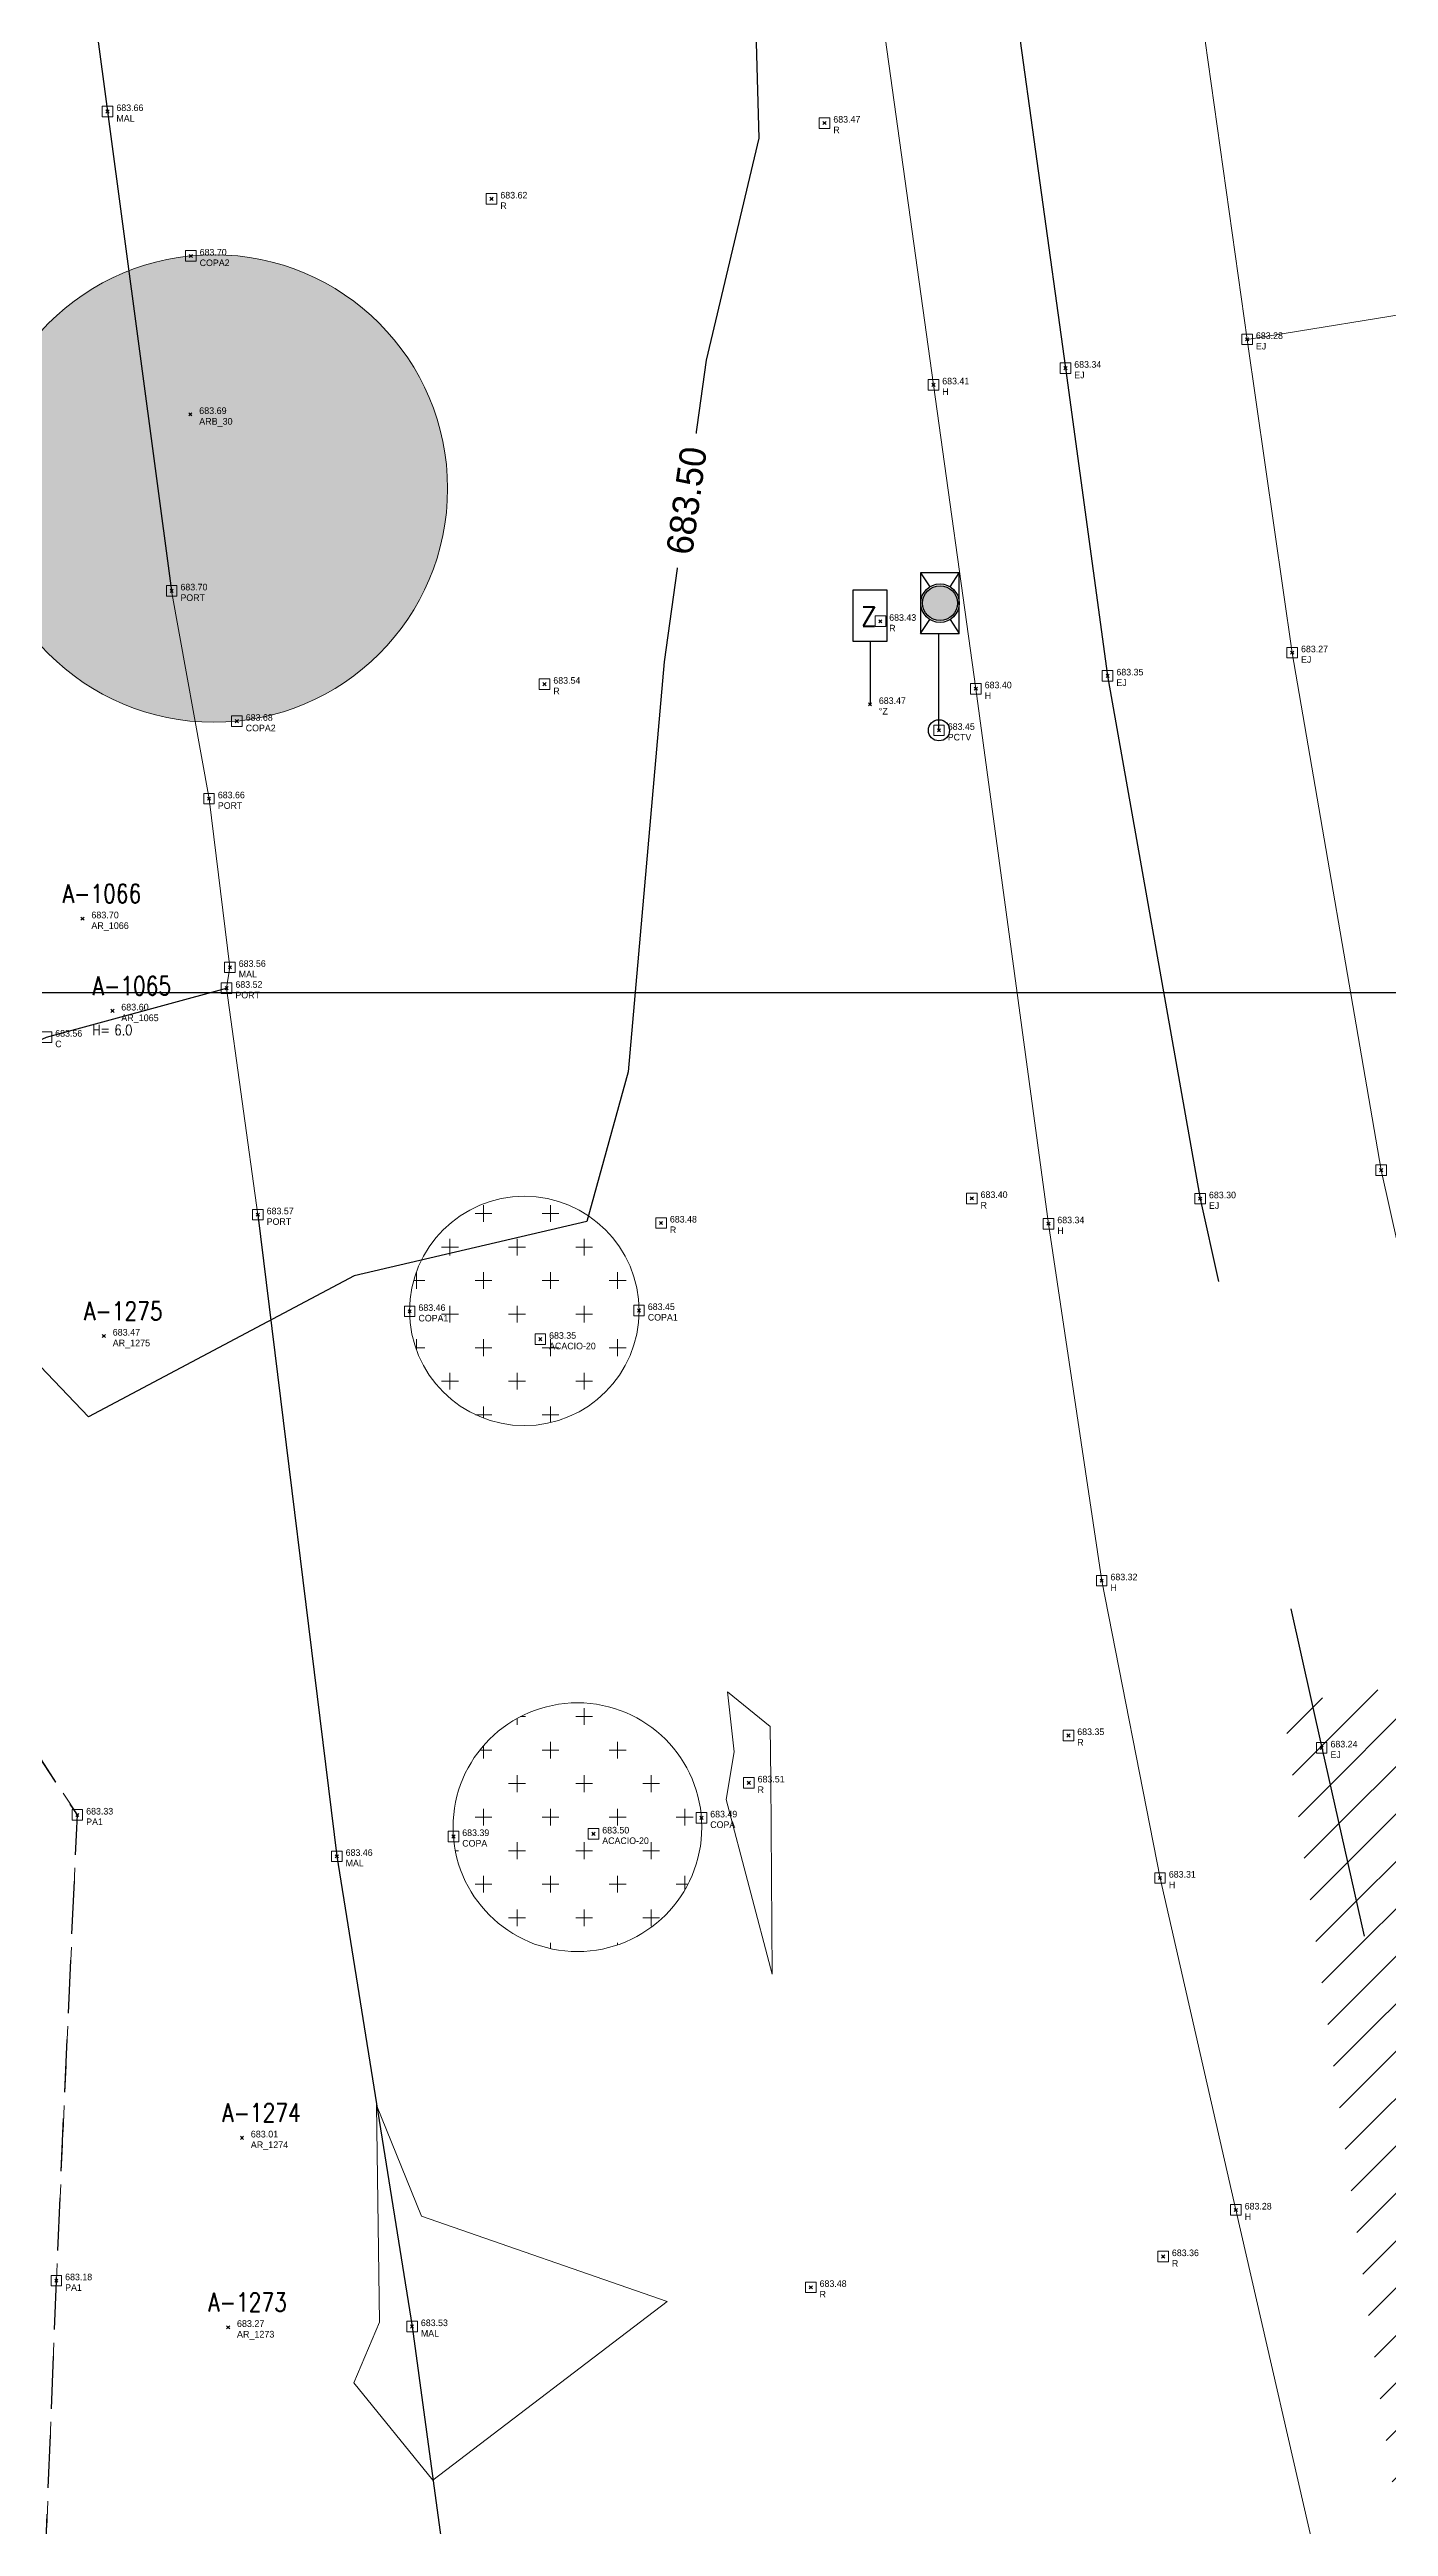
# Model space of a CAD drawing. Extents: x 350769 to 354978, y 6304672 to 6307963.
# Drawn here: x 352722.71 to 352748.06, y 6305870.96 to 6305917.86 of the extents above; entities that cross this region are included whole.
import ezdxf

# ---------------------------------------------------------------- set-up
doc = ezdxf.new("R2010")
doc.units = 0
doc.header["$PDMODE"] = 35
doc.header["$PDSIZE"] = 0.03
for name, pattern in [('4.0 - LO RECABARREN - DESNIVEL NUEVO$0$HIDDEN', [0.375, 0.25, -0.125]), ('CENTER', [50.8, 31.75, -6.35, 6.35, -6.35]), ('CONTINUOS', [0]), ('DASHED', [19.05, 12.7, -6.35]), ('HIDDENX2', [0.75, 0.5, -0.25])]:
    doc.linetypes.add(name, pattern=pattern)
doc.layers.get('0').update_dxf_attribs({"linetype": 'CONTINUOUS'})
doc.layers.add('0_ASD_TOPOGRAFIA_ELEMENTOS', color=7, linetype='CONTINUOS', lineweight=5, true_color=0xbdbdbd)
for name, color, linetype in [('1-ACCESOS', 212, 'CONTINUOUS'), ('1-ACOPIO', 252, 'HIDDENX2'), ('1-ARBOL H1', 7, 'CONTINUOUS'), ('1-ARBOL H2', 1, 'CONTINUOUS'), ('1-ARBOL H3', 241, 'CONTINUOUS'), ('1-ARBOL NOMBRE', 3, 'CONTINUOUS'), ('1-ARBOL PTO', 7, 'CONTINUOUS'), ('1-ARBOLES COPA', 3, 'CONTINUOUS'), ('1-CERCO', 252, 'CERCO_LINE'), ('1-CERCO MALLA', 252, 'MALLA_LINE'), ('1-coordenadas', 8, 'CONTINUOUS'), ('1-PAVIMENTO', 161, 'CONTINUOUS'), ('2-ACHURADO PAVIMENTO HORMIGON 3', 8, 'CONTINUOUS'), ('3-PAVIMENTO EJE', 161, 'CENTER'), ('C-TINN', 5, 'CONTINUOUS'), ('C-TOPO-MINR', 8, 'CONTINUOUS'), ('V-NODE-TEXT DIC 2012', 31, 'CONTINUOUS'), ('Z-PCTV', 253, 'CONTINUOUS'), ('Z-Z', 253, 'CONTINUOUS')]:
    doc.layers.add(name, color=color, linetype=linetype)
doc.styles.add('ROMANS', font='romans.shx', dxfattribs={"width": 0.65})
doc.linetypes.add('CERCO_LINE', pattern='A,0.5,-0.2,[" X ",Standard,S=0.1,R=0,X=-0.1,Y=-0.05],-0.25', length=0.95)
doc.linetypes.add('MALLA_LINE', pattern='A,0.5,-0.2,["MLL",Standard,S=0.1,R=0,X=-0.1,Y=-0.05],-0.25', length=0.95)
pattern_1 = [(0, (38000, -3000), (0.635, 0.635), [0.3175, -0.9525]), (90, (38000.15875, -3000.15875), (-0.635, 0.635), [0.3175, -0.9525])]

# ---------------------------------------------------------------- blocks, each defined once
blk = doc.blocks.new('COORDENADAS')
at = {"layer": '1-coordenadas'}
blk.add_line((20, -300.625), (1420, -300.625), dxfattribs=at)
blk = doc.blocks.new('Z')
for p, q in [((0.81, 5.4), (-0.81, 5.4)), ((-0.81, 5.4), (-0.81, 3)), ((0.81, 3), (0.81, 5.4)), ((-0.81, 3), (0.81, 3)), ((0, 3), (0, 0))]:
    blk.add_line(p, q)
at = {"style": 'ROMANS'}
blk.add_text('Z', height=0.9, rotation=360, dxfattribs=at).set_placement((-0.44, 3.71))
blk = doc.blocks.new('PCTV')
at = {"layer": 'Z-PCTV', "true_color": 0xbdbdbd}
h = blk.add_hatch(color=9, dxfattribs=at)
edge = h.paths.add_edge_path()
edge.add_arc((0.05, 6.02), 0.825, 0, 360)
at = {"layer": 'Z-PCTV', "color": 9, "true_color": 0xbdbdbd}
for p, q in [((-0.87, 7.46), (-0.44, 6.79)), ((0.53, 6.79), (0.96, 7.46)), ((-0.87, 4.58), (-0.44, 5.25)), ((0.53, 5.25), (0.96, 4.58)), ((0, 2.06), (0, 4.58)), ((0, 0), (0, 3.88))]:
    blk.add_line(p, q, dxfattribs=at)
blk.add_lwpolyline([(0.96, 4.58), (0.96, 7.46), (-0.87, 7.46), (-0.87, 4.58)], close=True, dxfattribs=at)
for centre, radius in [((0.05, 6.02), 0.912), ((0.05, 6.02), 0.825), ((0, 0), 0.5)]:
    blk.add_circle(centre, radius, dxfattribs=at)
blk = doc.blocks.new('TOPOGRAFIA')
at = {"layer": '1-ARBOLES COPA', "lineweight": 0, "true_color": 0xbdbdbd}
h = blk.add_hatch(dxfattribs=at)
h.set_pattern_fill('CROSS', color=9, scale=0.1)
h.set_pattern_definition(pattern_1)
h.paths.add_polyline_path([(390721.393, 6302909.543, 1), (390730.245, 6302909.543, 1)])
h.paths.add_polyline_path([(390719.807, 6302924.839, 1), (390728.254, 6302924.839, 1)])
h.paths.add_polyline_path([(390716.655, 6302950.493, 1), (390722.697, 6302950.493, 1)])
h.paths.add_polyline_path([(390722.909, 6302969.327, 0.179753), (390720.86, 6302970.933, 0.173453), (390718.169, 6302970.841, 0.143521), (390717.346, 6302968.29, 0.146834), (390718.032, 6302965.758, 0.100613), (390719.559, 6302964.141, 0.135019), (390721.131, 6302963.576, 0.350252), (390723.436, 6302965.143, 0.215772)])
h.paths.add_polyline_path([(390732.812, 6302977.342), (390728.681, 6302981.642), (390726.267, 6302979.988), (390727.167, 6302972.964), (390728.289, 6302967.18), (390732.223, 6302966.675), (390735.036, 6302969.231)])
h.paths.add_polyline_path([(390714.121, 6302984.454, 0.280206), (390712.477, 6302980.798, 0.310977), (390714.918, 6302978.053, 0.122268), (390716.552, 6302978.057, 0.115194), (390718.092, 6302978.849, 0.24124), (390719.445, 6302982.115, 0.26668), (390717.613, 6302984.783, 0.136266), (390715.882, 6302985.093, 0.127671)])
h.paths.add_polyline_path([(390724.758, 6302997.798), (390725.21, 6302995.026), (390726.815, 6302992.32), (390729.681, 6302990.411), (390731.796, 6302991.983), (390732.55, 6302995.388), (390731.333, 6302997.877), (390730.685, 6303009.451), (390726.74, 6303025.307), (390725.708, 6303033.103), (390722.968, 6303035.55), (390721.004, 6303033.573), (390716.389, 6303032.982), (390716.63, 6303028.281), (390719.325, 6303023.025), (390720.173, 6303015.55), (390720.277, 6303010.218), (390719.75, 6303000.993)])
h.paths.add_polyline_path([(390716.397, 6303002.895, 1), (390713.548, 6303002.895, 1)])
h.paths.add_polyline_path([(390712.179, 6303012.913, 1), (390715.431, 6303012.913, 1)])
h.paths.add_polyline_path([(390710.816, 6303023.072, 1), (390713.477, 6303023.072, 1)])
h.paths.add_polyline_path([(390711.734, 6303032.401, 1), (390709.363, 6303032.401, 1)])
h.paths.add_polyline_path([(390722.996, 6303040.914, 1), (390719.808, 6303040.914, 1)])
h = blk.add_hatch(dxfattribs=at)
h.set_pattern_fill('CROSS', color=9, scale=0.1)
h.set_pattern_definition(pattern_1)
h.paths.add_polyline_path([(390733.869, 6302893.972, 1), (390729.526, 6302893.972, 1)])
h = blk.add_hatch(dxfattribs=at)
h.set_pattern_fill('CROSS', color=9, scale=0.1)
h.set_pattern_definition(pattern_1)
h.paths.add_polyline_path([(390730.348, 6302884.196, 1), (390735.058, 6302884.196, 1)])
at = {"layer": '1-ACCESOS', "color": 9, "lineweight": 0, "true_color": 0xbdbdbd, "flags": 128}
for points in [[(390725.019, 6302907.606), (390725.727, 6302903.67)], [(390726.06, 6302900.082), (390726.652, 6302895.793)]]:
    blk.add_lwpolyline(points, dxfattribs=at)
at = {"layer": '1-ACOPIO', "color": 9, "lineweight": 0, "true_color": 0xbdbdbd, "flags": 128}
blk.add_lwpolyline([(390646.8, 6302814.043), (390653.024, 6302814.125), (390661.283, 6302814.556), (390671.119, 6302815.911), (390678.704, 6302817.28), (390688.118, 6302817.667), (390697.609, 6302818.661), (390705.919, 6302820.96), (390713.359, 6302822.501), (390721.44, 6302820.57), (390728.662, 6302824.421), (390729.929, 6302829.771), (390728.651, 6302837.187), (390726.657, 6302845.27), (390726.075, 6302852.546), (390724.525, 6302859.662), (390722.539, 6302867.959), (390722.836, 6302875.609), (390723.234, 6302884.428), (390720.56, 6302888.512), (390715.82, 6302889.033), (390708.794, 6302885.607), (390700.639, 6302881.948), (390694.248, 6302875.532), (390686.179, 6302872.353), (390679.88, 6302868.652)], dxfattribs=at)
at = {"layer": '1-ARBOL H1', "color": 9, "lineweight": 0, "true_color": 0xbdbdbd}
blk.add_point((390723.898, 6302899.653), dxfattribs=at)
at = {"layer": '1-ARBOL PTO', "color": 9, "lineweight": 0, "true_color": 0xbdbdbd}
for p in [(390723.332, 6302901.398), (390723.898, 6302899.653), (390723.736, 6302893.496), (390726.351, 6302878.314), (390726.089, 6302874.727)]:
    blk.add_point(p, dxfattribs=at)
at = {"layer": '1-ARBOLES COPA', "color": 9, "lineweight": 0, "true_color": 0xbdbdbd}
for centre, radius in [((390725.819, 6302909.543), 4.426), ((390731.698, 6302893.972), 2.172), ((390732.703, 6302884.196), 2.355)]:
    blk.add_circle(centre, radius, dxfattribs=at)
at = {"layer": '1-CERCO', "color": 9, "lineweight": 0, "true_color": 0xbdbdbd, "flags": 128}
blk.add_lwpolyline([(390675.467, 6302909.756), (390680.181, 6302891.09), (390682.676, 6302882.959), (390684.716, 6302881.871), (390694.048, 6302885.831), (390707.416, 6302891.982), (390715.813, 6302896.045), (390722.648, 6302899.156), (390726.06, 6302900.082)], dxfattribs=at)
at = {"layer": '1-CERCO MALLA', "color": 9, "lineweight": 0, "true_color": 0xbdbdbd, "flags": 128}
for points in [[(390623.468, 6302983.934), (390624.496, 6302981.565), (390626.63, 6302974.911), (390627.512, 6302971.936), (390629.211, 6302965.555), (390631.6, 6302956.513), (390634.703, 6302945.122), (390637.953, 6302933.495), (390640.299, 6302924.865), (390642.708, 6302916.206), (390645.013, 6302907.716), (390646.642, 6302901.368), (390652.533, 6302903.499), (390663.465, 6302907.804), (390668.433, 6302909.725), (390675.984, 6302913.06), (390688.198, 6302917.506), (390696.732, 6302920.65), (390704.524, 6302923.953), (390713.475, 6302927.354), (390721.797, 6302930.226), (390722.566, 6302925.948), (390723.806, 6302916.682), (390725.019, 6302907.606)], [(390725.727, 6302903.67), (390726.123, 6302900.478), (390726.06, 6302900.082)], [(390726.652, 6302895.793), (390728.147, 6302883.645), (390729.572, 6302874.741), (390730.783, 6302865.835), (390731.181, 6302862.618), (390732.404, 6302854.118), (390733.562, 6302844.928), (390736.044, 6302827.176), (390737.297, 6302818.151)]]:
    blk.add_lwpolyline(points, dxfattribs=at)
at = {"layer": '1-coordenadas', "color": 9, "linetype": '4.0 - LO RECABARREN - DESNIVEL NUEVO$0$HIDDEN', "lineweight": 0, "ltscale": 50, "true_color": 0xbdbdbd}
blk.add_line((390200, 6302900), (390900, 6302900), dxfattribs=at)
at = {"layer": '1-PAVIMENTO', "color": 9, "lineweight": 0, "true_color": 0xbdbdbd, "flags": 128}
for points in [[(390739.444, 6302911.507), (390738.228, 6302920.266)], [(390740.248, 6302905.752), (390739.444, 6302911.507)], [(390741.623, 6302895.622), (390740.248, 6302905.752)], [(390742.63, 6302888.863), (390741.623, 6302895.622)], [(390743.735, 6302883.233), (390742.63, 6302888.863)], [(390745.171, 6302876.949), (390743.735, 6302883.233)], [(390746.846, 6302869.665), (390745.171, 6302876.949)]]:
    blk.add_lwpolyline(points, dxfattribs=at)
at = {"layer": '3-PAVIMENTO EJE', "color": 9, "true_color": 0xbdbdbd, "flags": 128}
blk.add_lwpolyline([(390722.792, 6303077.229), (390724.289, 6303066.731), (390725.815, 6303055.862), (390727.523, 6303043.664), (390728.71, 6303035.171), (390730.772, 6303020.621), (390733.157, 6303003.833), (390734.851, 6302991.376), (390735.796, 6302982.103), (390736.537, 6302968.615), (390736.887, 6302962.745), (390737.455, 6302952.754), (390738.144, 6302941.588), (390738.582, 6302936.984), (390739.544, 6302929.177), (390740.739, 6302920.559), (390741.944, 6302911.822), (390742.742, 6302905.996), (390744.495, 6302896.096), (390746.796, 6302885.698), (390749.027, 6302875.802), (390751.42, 6302865.048), (390753.615, 6302854.852), (390755.433, 6302844.35), (390756.929, 6302834.032), (390758.319, 6302823.649), (390760.085, 6302811.629), (390761.588, 6302800.603), (390763.267, 6302788.632)], dxfattribs=at)
at = {"layer": '3-PAVIMENTO EJE', "color": 9, "lineweight": 0, "true_color": 0xbdbdbd, "flags": 128}
for points in [[(390738.755, 6302982.404), (390739.759, 6302972.748), (390740.025, 6302968.911), (390740.332, 6302963.259), (390740.924, 6302952.95), (390741.65, 6302941.834), (390742.918, 6302929.838), (390744.137, 6302921.229), (390745.384, 6302912.368), (390746.238, 6302906.435)], [(390745.384, 6302912.368), (390749.359, 6302913.013), (390754.774, 6302913.79), (390765.063, 6302915.34), (390778.576, 6302917.354)], [(390746.238, 6302906.435), (390747.923, 6302896.637), (390750.126, 6302886.738), (390752.543, 6302875.823), (390754.828, 6302865.861), (390757.101, 6302855.188), (390758.44, 6302848.06)]]:
    blk.add_lwpolyline(points, dxfattribs=at)
at = {"layer": 'C-TINN', "color": 9, "linetype": 'Continuous', "lineweight": 0, "true_color": 0xbdbdbd}
for points, elevation in [([(390723.706, 6302916.582), (390723.706, 6302916.782), (390723.906, 6302916.782), (390723.906, 6302916.582), (390723.706, 6302916.582)], 683.665), ([(390737.282, 6302916.363), (390737.282, 6302916.563), (390737.482, 6302916.563), (390737.482, 6302916.363), (390737.282, 6302916.363)], 683.47), ([(390730.977, 6302914.927), (390730.977, 6302915.127), (390731.177, 6302915.127), (390731.177, 6302914.927), (390730.977, 6302914.927)], 683.622), ([(390725.283, 6302913.847), (390725.283, 6302914.047), (390725.483, 6302914.047), (390725.483, 6302913.847), (390725.283, 6302913.847)], 683.695), ([(390745.284, 6302912.268), (390745.284, 6302912.468), (390745.484, 6302912.468), (390745.484, 6302912.268), (390745.284, 6302912.268)], 683.284), ([(390741.844, 6302911.722), (390741.844, 6302911.922), (390742.044, 6302911.922), (390742.044, 6302911.722), (390741.844, 6302911.722)], 683.339), ([(390739.344, 6302911.407), (390739.344, 6302911.607), (390739.544, 6302911.607), (390739.544, 6302911.407), (390739.344, 6302911.407)], 683.407), ([(390724.919, 6302907.506), (390724.919, 6302907.706), (390725.119, 6302907.706), (390725.119, 6302907.506), (390724.919, 6302907.506)], 683.695), ([(390738.34, 6302906.93), (390738.34, 6302907.13), (390738.54, 6302907.13), (390738.54, 6302906.93), (390738.34, 6302906.93)], 683.426), ([(390746.138, 6302906.335), (390746.138, 6302906.535), (390746.338, 6302906.535), (390746.338, 6302906.335), (390746.138, 6302906.335)], 683.266), ([(390731.98, 6302905.739), (390731.98, 6302905.939), (390732.18, 6302905.939), (390732.18, 6302905.739), (390731.98, 6302905.739)], 683.541), ([(390740.148, 6302905.652), (390740.148, 6302905.852), (390740.348, 6302905.852), (390740.348, 6302905.652), (390740.148, 6302905.652)], 683.403), ([(390742.642, 6302905.896), (390742.642, 6302906.096), (390742.842, 6302906.096), (390742.842, 6302905.896), (390742.642, 6302905.896)], 683.354), ([(390726.155, 6302905.038), (390726.155, 6302905.238), (390726.355, 6302905.238), (390726.355, 6302905.038), (390726.155, 6302905.038)], 683.679), ([(390739.449, 6302904.865), (390739.449, 6302905.065), (390739.649, 6302905.065), (390739.649, 6302904.865), (390739.449, 6302904.865)], 683.454), ([(390725.627, 6302903.57), (390725.627, 6302903.77), (390725.827, 6302903.77), (390725.827, 6302903.57), (390725.627, 6302903.57)], 683.656), ([(390725.96, 6302899.982), (390725.96, 6302900.182), (390726.16, 6302900.182), (390726.16, 6302899.982), (390725.96, 6302899.982)], 683.519), ([(390726.023, 6302900.378), (390726.023, 6302900.578), (390726.223, 6302900.578), (390726.223, 6302900.378), (390726.023, 6302900.378)], 683.557), ([(390722.548, 6302899.056), (390722.548, 6302899.256), (390722.748, 6302899.256), (390722.748, 6302899.056), (390722.548, 6302899.056)], 683.563), ([(390747.823, 6302896.537), (390747.823, 6302896.737), (390748.023, 6302896.737), (390748.023, 6302896.537), (390747.823, 6302896.537)], 683.202), ([(390740.07, 6302896.002), (390740.07, 6302896.202), (390740.27, 6302896.202), (390740.27, 6302896.002), (390740.07, 6302896.002)], 683.397), ([(390744.395, 6302895.996), (390744.395, 6302896.196), (390744.595, 6302896.196), (390744.595, 6302895.996), (390744.395, 6302895.996)], 683.301), ([(390726.552, 6302895.693), (390726.552, 6302895.893), (390726.752, 6302895.893), (390726.752, 6302895.693), (390726.552, 6302895.693)], 683.571), ([(390734.187, 6302895.537), (390734.187, 6302895.737), (390734.387, 6302895.737), (390734.387, 6302895.537), (390734.187, 6302895.537)], 683.484), ([(390741.523, 6302895.522), (390741.523, 6302895.722), (390741.723, 6302895.722), (390741.723, 6302895.522), (390741.523, 6302895.522)], 683.339), ([(390729.426, 6302893.864), (390729.426, 6302894.064), (390729.626, 6302894.064), (390729.626, 6302893.864), (390729.426, 6302893.864)], 683.459), ([(390733.769, 6302893.88), (390733.769, 6302894.08), (390733.969, 6302894.08), (390733.969, 6302893.88), (390733.769, 6302893.88)], 683.454), ([(390731.9, 6302893.336), (390731.9, 6302893.536), (390732.1, 6302893.536), (390732.1, 6302893.336), (390731.9, 6302893.336)], 683.354), ([(390742.53, 6302888.763), (390742.53, 6302888.963), (390742.73, 6302888.963), (390742.73, 6302888.763), (390742.53, 6302888.763)], 683.322), ([(390741.901, 6302885.832), (390741.901, 6302886.032), (390742.101, 6302886.032), (390742.101, 6302885.832), (390741.901, 6302885.832)], 683.352), ([(390746.696, 6302885.598), (390746.696, 6302885.798), (390746.896, 6302885.798), (390746.896, 6302885.598), (390746.696, 6302885.598)], 683.245), ([(390735.848, 6302884.935), (390735.848, 6302885.135), (390736.048, 6302885.135), (390736.048, 6302884.935), (390735.848, 6302884.935)], 683.511), ([(390723.134, 6302884.328), (390723.134, 6302884.528), (390723.334, 6302884.528), (390723.334, 6302884.328), (390723.134, 6302884.328)], 683.328), ([(390734.951, 6302884.273), (390734.951, 6302884.473), (390735.151, 6302884.473), (390735.151, 6302884.273), (390734.951, 6302884.273)], 683.488), ([(390728.047, 6302883.545), (390728.047, 6302883.745), (390728.247, 6302883.745), (390728.247, 6302883.545), (390728.047, 6302883.545)], 683.464), ([(390730.255, 6302883.92), (390730.255, 6302884.12), (390730.455, 6302884.12), (390730.455, 6302883.92), (390730.255, 6302883.92)], 683.39), ([(390732.906, 6302883.969), (390732.906, 6302884.169), (390733.106, 6302884.169), (390733.106, 6302883.969), (390732.906, 6302883.969)], 683.495), ([(390743.635, 6302883.133), (390743.635, 6302883.333), (390743.835, 6302883.333), (390743.835, 6302883.133), (390743.635, 6302883.133)], 683.312), ([(390745.071, 6302876.849), (390745.071, 6302877.049), (390745.271, 6302877.049), (390745.271, 6302876.849), (390745.071, 6302876.849)], 683.282), ([(390743.693, 6302875.966), (390743.693, 6302876.166), (390743.893, 6302876.166), (390743.893, 6302875.966), (390743.693, 6302875.966)], 683.365), ([(390722.736, 6302875.509), (390722.736, 6302875.709), (390722.936, 6302875.709), (390722.936, 6302875.509), (390722.736, 6302875.509)], 683.184), ([(390737.022, 6302875.383), (390737.022, 6302875.583), (390737.222, 6302875.583), (390737.222, 6302875.383), (390737.022, 6302875.383)], 683.482), ([(390729.472, 6302874.641), (390729.472, 6302874.841), (390729.672, 6302874.841), (390729.672, 6302874.641), (390729.472, 6302874.641)], 683.532)]:
    blk.add_lwpolyline(points, dxfattribs=dict(at, elevation=elevation))
for p in [(390723.806, 6302916.682, 683.665), (390737.382, 6302916.463, 683.47), (390731.077, 6302915.027, 683.622), (390725.383, 6302913.947, 683.695), (390745.384, 6302912.368, 683.284), (390739.444, 6302911.507, 683.407), (390741.944, 6302911.822, 683.339), (390725.019, 6302907.606, 683.695), (390738.44, 6302907.03, 683.426), (390746.238, 6302906.435, 683.266), (390732.08, 6302905.839, 683.541), (390742.742, 6302905.996, 683.354), (390740.248, 6302905.752, 683.403), (390726.255, 6302905.138, 683.679), (390739.549, 6302904.965, 683.454), (390725.727, 6302903.67, 683.656), (390726.123, 6302900.478, 683.557), (390726.06, 6302900.082, 683.519), (390747.923, 6302896.637, 683.202), (390740.17, 6302896.102, 683.397), (390744.495, 6302896.096, 683.301), (390726.652, 6302895.793, 683.571), (390734.287, 6302895.637, 683.484), (390741.623, 6302895.622, 683.339), (390729.526, 6302893.964, 683.459), (390733.869, 6302893.98, 683.454), (390732, 6302893.436, 683.354), (390742.63, 6302888.863, 683.322), (390742.001, 6302885.932, 683.352), (390746.796, 6302885.698, 683.245), (390735.948, 6302885.035, 683.511), (390723.234, 6302884.428, 683.328), (390735.051, 6302884.373, 683.488), (390730.355, 6302884.02, 683.39), (390733.006, 6302884.069, 683.495), (390728.147, 6302883.645, 683.464), (390743.735, 6302883.233, 683.312), (390745.171, 6302876.949, 683.282), (390743.793, 6302876.066, 683.365), (390722.836, 6302875.609, 683.184), (390737.122, 6302875.483, 683.482), (390729.572, 6302874.741, 683.532)]:
    blk.add_point(p, dxfattribs=at)
at = {"layer": 'C-TOPO-MINR', "color": 9, "linetype": 'Continuous', "lineweight": -3, "true_color": 0xbdbdbd, "elevation": 683.5}
blk.add_lwpolyline([(390735.89, 6302924.987), (390736.138, 6302916.18), (390735.142, 6302911.974), (390734.347, 6302906.264), (390733.667, 6302898.501), (390732.883, 6302895.666), (390728.474, 6302894.634), (390723.448, 6302891.964), (390721.612, 6302893.876)], dxfattribs=at)
at = {"layer": 'C-TOPO-MINR', "color": 9, "linetype": 'Continuous', "lineweight": 0, "true_color": 0xbdbdbd, "elevation": 683.5}
for points in [[(390736.393, 6302881.412), (390736.367, 6302885.097), (390736.355, 6302886.103), (390735.547, 6302886.761), (390735.671, 6302885.624), (390735.519, 6302884.718), (390736.393, 6302881.412)], [(390728.469, 6302873.677), (390729.967, 6302871.833), (390734.404, 6302875.216), (390729.748, 6302876.832), (390728.901, 6302878.931), (390728.953, 6302874.821), (390728.469, 6302873.677)]]:
    blk.add_lwpolyline(points, dxfattribs=at)
at = {"layer": 'V-NODE-TEXT DIC 2012', "color": 9, "lineweight": 0, "true_color": 0xbdbdbd}
for p in [(390723.806, 6302916.682), (390737.382, 6302916.463), (390731.077, 6302915.027), (390725.383, 6302913.947), (390745.384, 6302912.368), (390739.444, 6302911.507), (390741.944, 6302911.822), (390725.374, 6302910.947), (390725.019, 6302907.606), (390738.44, 6302907.03), (390746.238, 6302906.435), (390732.08, 6302905.839), (390742.742, 6302905.996), (390738.244, 6302905.456), (390740.248, 6302905.752), (390726.255, 6302905.138), (390739.549, 6302904.965), (390725.727, 6302903.67), (390723.332, 6302901.398), (390726.123, 6302900.478), (390726.06, 6302900.082), (390723.898, 6302899.653), (390747.923, 6302896.637), (390740.17, 6302896.102), (390744.495, 6302896.096), (390726.652, 6302895.793), (390734.287, 6302895.637), (390741.623, 6302895.622), (390729.526, 6302893.964), (390733.869, 6302893.98), (390723.736, 6302893.496), (390732, 6302893.436), (390742.63, 6302888.863), (390742.001, 6302885.932), (390746.796, 6302885.698), (390735.948, 6302885.035), (390723.234, 6302884.428), (390735.051, 6302884.373), (390730.355, 6302884.02), (390733.006, 6302884.069), (390728.147, 6302883.645), (390743.735, 6302883.233), (390726.351, 6302878.314), (390745.171, 6302876.949), (390743.793, 6302876.066), (390722.836, 6302875.609), (390737.122, 6302875.483), (390726.089, 6302874.727), (390729.572, 6302874.741)]:
    blk.add_point(p, dxfattribs=at)
at = {"layer": 'Z-PCTV', "color": 9, "lineweight": 0, "true_color": 0xbdbdbd, "xscale": 0.4, "yscale": 0.4, "zscale": 0.4}
blk.add_blockref('PCTV', (390739.549, 6302904.965), dxfattribs=at)
at = {"layer": 'Z-Z', "color": 9, "lineweight": 0, "true_color": 0xbdbdbd, "xscale": 0.4, "yscale": 0.4, "zscale": 0.4}
blk.add_blockref('Z', (390738.244, 6302905.456), dxfattribs=at)
at = {"layer": '1-ARBOL H2', "color": 9, "lineweight": 0, "true_color": 0xbdbdbd, "style": 'ROMANS', "width": 0.8}
blk.add_text('H=', height=0.2, dxfattribs=at).set_placement((390723.521, 6302899.191))
at = {"layer": '1-ARBOL H3', "color": 9, "lineweight": 0, "true_color": 0xbdbdbd, "style": 'ROMANS', "width": 0.8}
blk.add_text('6.0', height=0.2, dxfattribs=at).set_placement((390723.934, 6302899.191))
at = {"layer": '1-ARBOL NOMBRE', "color": 9, "lineweight": 0, "true_color": 0xbdbdbd, "style": 'ROMANS', "width": 0.8}
for s, p in [('A-1066', (390722.955, 6302901.698)), ('A-1065', (390723.521, 6302899.953)), ('A-1275', (390723.359, 6302893.796)), ('A-1274', (390725.974, 6302878.614)), ('A-1273', (390725.712, 6302875.027))]:
    blk.add_text(s, height=0.35, dxfattribs=at).set_placement(p)
at = {"layer": 'V-NODE-TEXT DIC 2012', "color": 9, "lineweight": 0, "true_color": 0xbdbdbd}
for s, height, p in [('683.66', 0.125, (390723.973, 6302916.69)), ('MAL', 0.125, (390723.973, 6302916.49)), ('683.47', 0.125, (390737.549, 6302916.471)), ('R', 0.125, (390737.549, 6302916.271)), ('683.62', 0.125, (390731.244, 6302915.035)), ('R', 0.125, (390731.244, 6302914.835)), ('683.70', 0.125, (390725.55, 6302913.955)), ('COPA2', 0.125, (390725.55, 6302913.755)), ('683.28', 0.125, (390745.551, 6302912.376)), ('683.34', 0.125, (390742.111, 6302911.83)), ('EJ', 0.125, (390745.551, 6302912.176)), ('683.41', 0.125, (390739.611, 6302911.515)), ('H', 0.125, (390739.611, 6302911.315)), ('EJ', 0.125, (390742.111, 6302911.63)), ('683.69', 0.127, (390725.541, 6302910.954)), ('ARB_30', 0.127, (390725.541, 6302910.752)), ('683.70', 0.125, (390725.186, 6302907.614)), ('PORT', 0.125, (390725.186, 6302907.414)), ('683.43', 0.125, (390738.607, 6302907.038)), ('R', 0.125, (390738.607, 6302906.838)), ('683.27', 0.125, (390746.405, 6302906.443)), ('EJ', 0.125, (390746.405, 6302906.243)), ('683.54', 0.125, (390732.247, 6302905.847)), ('683.40', 0.125, (390740.415, 6302905.76)), ('683.35', 0.125, (390742.909, 6302906.004)), ('EJ', 0.125, (390742.909, 6302905.804)), ('R', 0.125, (390732.247, 6302905.647)), ('683.47', 0.125, (390738.411, 6302905.464)), ('°Z', 0.125, (390738.411, 6302905.264)), ('H', 0.125, (390740.415, 6302905.56)), ('683.68', 0.125, (390726.422, 6302905.146)), ('COPA2', 0.125, (390726.422, 6302904.946)), ('683.45', 0.125, (390739.716, 6302904.973)), ('PCTV', 0.125, (390739.716, 6302904.773)), ('683.66', 0.125, (390725.894, 6302903.678)), ('PORT', 0.125, (390725.894, 6302903.478)), ('AR_1066', 0.127, (390723.499, 6302901.203)), ('683.70', 0.127, (390723.499, 6302901.405)), ('683.52', 0.125, (390726.227, 6302900.09)), ('683.56', 0.125, (390726.29, 6302900.486)), ('MAL', 0.125, (390726.29, 6302900.286)), ('683.60', 0.127, (390724.065, 6302899.66)), ('PORT', 0.125, (390726.227, 6302899.89)), ('683.56', 0.125, (390722.815, 6302899.164)), ('AR_1065', 0.127, (390724.065, 6302899.458)), ('C', 0.125, (390722.815, 6302898.964)), ('683.57', 0.125, (390726.819, 6302895.801)), ('683.40', 0.125, (390740.337, 6302896.11)), ('R', 0.125, (390740.337, 6302895.91)), ('683.30', 0.125, (390744.662, 6302896.104)), ('EJ', 0.125, (390744.662, 6302895.904)), ('PORT', 0.125, (390726.819, 6302895.601)), ('683.48', 0.125, (390734.454, 6302895.645)), ('R', 0.125, (390734.454, 6302895.445)), ('683.34', 0.125, (390741.79, 6302895.63)), ('H', 0.125, (390741.79, 6302895.43)), ('683.46', 0.125, (390729.693, 6302893.972)), ('683.45', 0.125, (390734.036, 6302893.988)), ('683.47', 0.127, (390723.903, 6302893.503)), ('COPA1', 0.125, (390729.693, 6302893.772)), ('COPA1', 0.125, (390734.036, 6302893.788)), ('AR_1275', 0.127, (390723.903, 6302893.301)), ('ACACIO-20', 0.125, (390732.167, 6302893.244)), ('683.35', 0.125, (390732.167, 6302893.444)), ('683.32', 0.125, (390742.797, 6302888.871)), ('H', 0.125, (390742.797, 6302888.671)), ('683.35', 0.125, (390742.168, 6302885.94)), ('R', 0.125, (390742.168, 6302885.74)), ('683.24', 0.125, (390746.963, 6302885.706)), ('EJ', 0.125, (390746.963, 6302885.506)), ('683.51', 0.125, (390736.115, 6302885.043)), ('R', 0.125, (390736.115, 6302884.843)), ('683.33', 0.125, (390723.401, 6302884.436)), ('PA1', 0.125, (390723.401, 6302884.236)), ('683.50', 0.125, (390733.173, 6302884.077)), ('683.49', 0.125, (390735.218, 6302884.381)), ('COPA', 0.125, (390735.218, 6302884.181)), ('683.46', 0.125, (390728.314, 6302883.653)), ('683.39', 0.125, (390730.522, 6302884.028)), ('COPA', 0.125, (390730.522, 6302883.828)), ('ACACIO-20', 0.125, (390733.173, 6302883.877)), ('MAL', 0.125, (390728.314, 6302883.453)), ('683.31', 0.125, (390743.902, 6302883.241)), ('H', 0.125, (390743.902, 6302883.041)), ('AR_1274', 0.127, (390726.518, 6302878.119)), ('683.01', 0.127, (390726.518, 6302878.321)), ('683.28', 0.125, (390745.338, 6302876.957)), ('H', 0.125, (390745.338, 6302876.757)), ('683.36', 0.125, (390743.96, 6302876.074)), ('R', 0.125, (390743.96, 6302875.874)), ('683.18', 0.125, (390723.003, 6302875.617)), ('PA1', 0.125, (390723.003, 6302875.417)), ('683.48', 0.125, (390737.289, 6302875.491)), ('R', 0.125, (390737.289, 6302875.291)), ('683.27', 0.127, (390726.256, 6302874.734)), ('683.53', 0.125, (390729.739, 6302874.749)), ('AR_1273', 0.127, (390726.256, 6302874.532)), ('MAL', 0.125, (390729.739, 6302874.549))]:
    blk.add_text(s, height=height, dxfattribs=at).set_placement(p)
at = {"layer": 'C-TOPO-MINR', "color": 9, "linetype": 'Continuous', "lineweight": 0, "true_color": 0xbdbdbd, "insert": (390734.772, 6302909.314, 683.5), "char_height": 0.5, "width": 2.50095, "attachment_point": 5, "rotation": 82.0817, "bg_fill": 3, "box_fill_scale": 1.0635, "bg_fill_color": 256, "bg_fill_true_color": 13158600, "bg_fill_transparency": 0}
blk.add_mtext('683.50', dxfattribs=at)

msp = doc.modelspace()

# ---------------------------------------------------------------- hatches: boundary and pattern name
at = {"layer": '2-ACHURADO PAVIMENTO HORMIGON 3'}
h = msp.add_hatch(dxfattribs=at)
h.set_pattern_fill('ANSI31', color=256, scale=0.2)
h.set_pattern_definition([(45, (-167.09345, -618.2675), (-0.449012806053, 0.449012806053), [])])
h.paths.add_polyline_path([(352753.036, 6305887.523), (352746.054, 6305886.541), (352753.754, 6305831.811), (352755.075, 6305822.694), (352760.775, 6305832.053)])
edge = h.paths.add_edge_path()
edge.add_arc((352725.801, 6306039.46), 31.908, 275.764, 288.507)
edge.add_line((352735.93, 6306009.202), (352735.658, 6306011.12))
edge.add_line((352735.658, 6306011.12), (352730.082, 6306050.617))
edge.add_line((352730.082, 6306050.617), (352722.819, 6306051.89))
edge.add_line((352722.819, 6306051.89), (352723.2, 6306049.026))
edge.add_line((352723.2, 6306049.026), (352724.212, 6306049.17))
edge.add_line((352724.212, 6306049.17), (352727.349, 6306026.416))
edge.add_line((352727.349, 6306026.416), (352726.356, 6306026.279))
edge.add_line((352726.356, 6306026.279), (352728.599, 6306010.287))
edge.add_line((352728.599, 6306010.287), (352728.643, 6306010.294))
edge.add_line((352728.643, 6306010.294), (352729.006, 6306007.713))

# ---------------------------------------------------------------- linework, layer by layer
at = {"layer": '1-ACOPIO', "ltscale": 2, "flags": 128}
msp.add_lwpolyline([(352646.8, 6305814.043), (352653.024, 6305814.125), (352661.283, 6305814.556), (352671.119, 6305815.911), (352678.704, 6305817.28), (352688.118, 6305817.667), (352697.609, 6305818.661), (352705.919, 6305820.96), (352713.359, 6305822.501), (352721.44, 6305820.57), (352728.662, 6305824.421), (352729.929, 6305829.771), (352728.651, 6305837.187), (352726.657, 6305845.27), (352726.075, 6305852.546), (352724.525, 6305859.662), (352722.539, 6305867.959), (352722.836, 6305875.609), (352723.234, 6305884.428), (352720.56, 6305888.512), (352715.82, 6305889.033), (352708.794, 6305885.607), (352700.639, 6305881.948), (352694.248, 6305875.532), (352686.179, 6305872.353), (352679.88, 6305868.652)], dxfattribs=at)
at = {"layer": '1-CERCO', "ltscale": 6, "flags": 128}
msp.add_lwpolyline([(352675.467, 6305909.756), (352680.181, 6305891.09), (352682.676, 6305882.959), (352684.716, 6305881.871), (352694.048, 6305885.831), (352707.416, 6305891.982), (352715.813, 6305896.045), (352722.648, 6305899.156), (352726.06, 6305900.082)], dxfattribs=at)
at = {"layer": '1-CERCO MALLA', "ltscale": 6, "flags": 128}
for points in [[(352623.468, 6305983.934), (352624.496, 6305981.565), (352626.63, 6305974.911), (352627.512, 6305971.936), (352629.211, 6305965.555), (352631.6, 6305956.513), (352634.703, 6305945.122), (352637.953, 6305933.495), (352640.299, 6305924.865), (352642.708, 6305916.206), (352645.013, 6305907.716), (352646.642, 6305901.368), (352652.533, 6305903.499), (352663.465, 6305907.804), (352668.433, 6305909.725), (352675.984, 6305913.06), (352688.198, 6305917.506), (352696.732, 6305920.65), (352704.524, 6305923.953), (352713.475, 6305927.354), (352721.797, 6305930.226), (352722.566, 6305925.948), (352723.806, 6305916.682), (352725.019, 6305907.606)], [(352726.652, 6305895.793), (352728.147, 6305883.645), (352729.572, 6305874.741), (352730.783, 6305865.835), (352731.181, 6305862.618), (352732.404, 6305854.118), (352733.562, 6305844.928), (352736.044, 6305827.176), (352737.297, 6305818.151)]]:
    msp.add_lwpolyline(points, dxfattribs=at)

# ---------------------------------------------------------------- block references
at = {"color": 252, "linetype": 'DASHED'}
msp.add_blockref('COORDENADAS', (352180, 6306200.625), dxfattribs=at)

# ---------------------------------------------------------------- next in the draw order: block references
at = {"layer": '0_ASD_TOPOGRAFIA_ELEMENTOS', "color": 30, "true_color": 0xf26507}
msp.add_blockref('TOPOGRAFIA', (-38000, 3000), dxfattribs=at)

doc.saveas('drawing.dxf')
